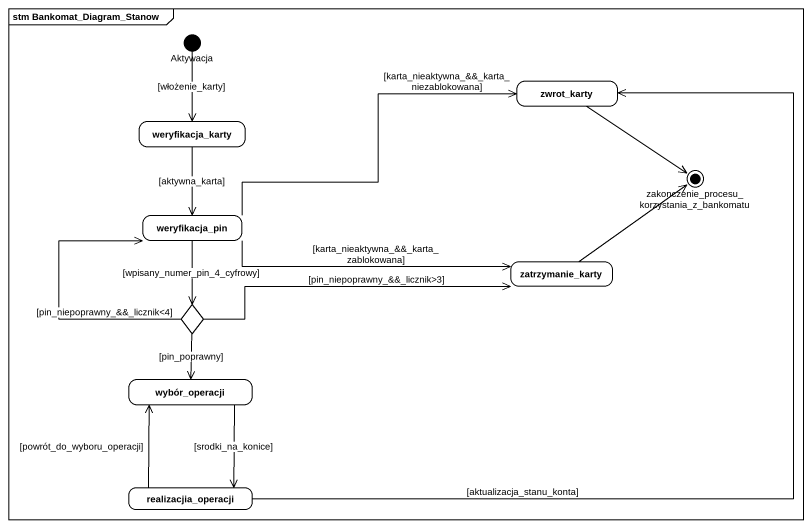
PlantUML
@startuml
mainframe stm Bankomat_Diagram_Stanow
hide empty description
state Aktywacja <<start>>
state zwrot_karty
state weryfikacja_karty
state "zakonczenie_procesu_korzystania_z_bankomatu" as zakonczenie_procesu <<end>>
state weryfikacja_pin
state zatrzymanie_karty
state choice1 <<choice>>
state wybór_operacji
state realizacjia_operacji
Aktywacja --> weryfikacja_karty : [włożenie_karty]
zwrot_karty --> zakonczenie_procesu
weryfikacja_karty --> weryfikacja_pin : [aktywna_karta]
weryfikacja_pin -right-> zwrot_karty : [karta_nieaktywna_&&_karta_niezablokowana]
weryfikacja_pin -right-> zatrzymanie_karty : [karta_nieaktywna_&&_karta_zablokowana]
weryfikacja_pin --> choice1 : [wpisany_numer_pin_4_cyfrowy]
zatrzymanie_karty -up-> zakonczenie_procesu
choice1 -up-> weryfikacja_pin : [pin_niepoprawny_&&_licznik<4]
choice1 -right-> zatrzymanie_karty : [pin_niepoprawny_&&_licznik>3]
choice1 --> wybór_operacji : [pin_poprawny]
wybór_operacji --> realizacjia_operacji : [srodki_na_konice]
realizacjia_operacji -up-> zwrot_karty : [aktualizacja_stanu_konta]
realizacjia_operacji -up-> wybór_operacji : [powrót_do_wyboru_operacji]
@enduml
